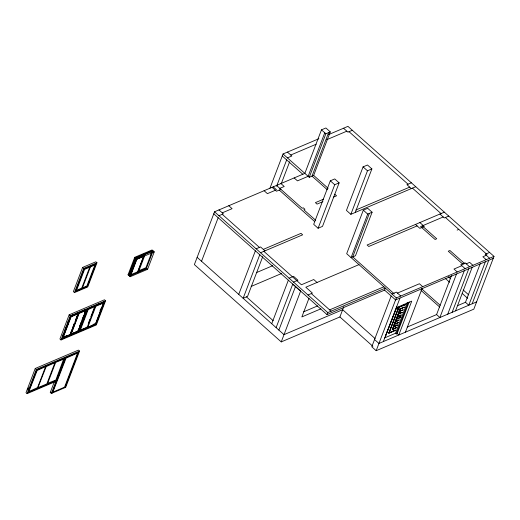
<?xml version="1.0" encoding="UTF-8"?>
<svg xmlns="http://www.w3.org/2000/svg" width="520" height="520" viewBox="0 0 520 520"><rect width="100%" height="100%" fill="white"/><g stroke="black" fill="none" stroke-linecap="round" stroke-linejoin="round"><path stroke-width="0.78" d="M399.861 317.128L399.945 316.927M400.459 316.68C398.625 317.155 400.589 318.123 400.341 316.583C402.259 313.417 398.053 319.221 400.25 316.745M51.357 393.445L65.702 387.341L79.553 351.072L78.448 350.097L35.236 368.478L26 392.659L27.098 393.64L55.971 381.355L51.357 393.445L50.258 392.47L54.587 381.134M27.619 390.039L28.477 387.777M27.098 393.64L36.335 369.46L79.553 351.072M29.003 391.235L37.187 370.448L45.279 366.762M82.621 267.423L73.385 291.603L74.484 292.584L87.724 286.949L96.96 262.769L95.862 261.794L82.621 267.423L83.72 268.405L96.96 262.769M37.154 388.687L45.773 366.119M38.012 387.406L46.202 366.613L54.659 362.772M74.484 292.584L83.72 268.405M69.154 314.808L59.923 338.988L61.022 339.963L96.33 324.948L105.567 300.768L104.468 299.786L69.154 314.808L70.252 315.783L105.567 300.768M61.022 339.963L70.252 315.783M62.562 336.265L63.42 334.009M65.143 329.492L66.008 327.236M67.73 322.725L68.594 320.463M62.062 338.845L70.681 316.277L87.048 309.315L78.436 331.883L62.062 338.845L61.698 338.52L69.7 335.121M78.007 313.358L70.746 316.446L62.745 337.402L63.109 337.727L70.376 334.64L78.377 313.683L77.642 313.027M81.413 288.964L90.031 266.396M63.109 337.727L71.11 316.771L78.377 313.683M38.201 387.569L46.839 383.89L54.841 362.934M47.268 384.384L55.887 361.816M71.805 329.927L70.376 333.671L71.11 334.328L78.007 331.389L86.008 310.433L85.273 309.784M72.95 326.937L74.38 323.193M75.517 320.203L78.377 312.715L79.111 313.372L86.008 310.433M74.477 323.245L70.187 334.477L62.927 337.565L70.928 316.608L78.195 313.521L75.049 321.75M70.928 334.159L78.93 313.209L85.826 310.271L78.007 331.389M71.11 334.328L79.111 313.372M47.392 383.416L55.855 380.055L63.674 358.937M52.091 393.133L65.637 357.669L78.507 352.196L64.968 387.66M52.949 391.853L66.059 358.163L77.279 353.151M78.559 328.978L77.701 331.233L78.436 331.883M79.424 326.716L81.146 322.205M82.011 319.95L83.733 315.432M84.591 313.177L86.028 309.413M81.192 325.312L79.475 329.797L80.21 330.454L87.106 327.516L95.108 306.566L94.38 305.909L87.484 308.841L84.624 316.329M81.764 323.811L83.766 318.572M80.21 330.454L88.212 309.498L95.108 306.566M88.251 323.564L89.966 319.072M90.825 316.829L95.108 305.604L95.843 306.254L103.474 303.011L103.109 302.686L95.478 305.929M53.138 392.015L64.539 387.166L77.467 353.314M87.477 326.878L87.172 327.685L95.537 324.129L104.156 301.561M87.113 326.553L87.841 327.204L95.843 306.254M99.963 310.914L100.822 308.672M87.841 327.204L95.478 323.96L103.474 303.011M95.901 324.454L104.52 301.886L87.789 309.003L79.17 331.572L95.901 324.454L95.537 324.129M131.196 274.775L129.058 275.678L128.05 274.781L134.713 257.329L152.094 249.938L152.666 250.452L135.291 257.842L128.629 275.294L130.078 274.677M129.058 275.678L135.727 258.226L153.101 250.835L154.258 251.862L147.589 269.315L130.215 276.712L129.493 276.068L136.156 258.615L143.975 255.288L143.546 254.904M130.215 276.712L136.877 259.252L154.258 251.862M144.125 255.294L137.748 271.986L137.312 271.603M144.638 255.853L138.983 270.667L145.931 267.709L151.866 252.161M150.93 255.002L151.801 252.727M137.677 271.791L130.728 274.742L136.662 259.194L143.611 256.236L137.312 272.74L136.877 272.356L146.439 268.288L153.101 250.835M269.939 188.26L283.043 153.966L309.25 177.294L313.664 175.416L330.284 131.892L325.884 127.978L321.471 129.857L304.85 173.381L214.546 211.79L194.376 264.589L281.242 341.906L339.892 316.953L343.804 306.696M201.539 261.255L218.16 217.731M276.627 186.167L286.656 159.906M238.745 294.365L255.366 250.842M281.327 183.541L289.633 161.779M259.76 254.755L243.139 298.279L247.559 296.4L262.743 256.627M324.766 132.788L308.146 176.312L297.459 180.863L294.164 177.925M309.25 177.294L325.871 133.77L330.284 131.892M328.627 132.594L312.007 176.118L327.36 189.787M271.733 323.719L288.353 280.195M330.317 180.811L313.697 224.334L318.097 228.254L322.511 226.375L339.131 182.852L334.731 178.939L330.317 180.811L334.711 184.73L339.131 182.852M276.114 327.646L292.747 284.115L300.612 291.135L281.242 341.906M278.863 330.089L295.483 286.565M318.097 228.254L334.711 184.73M309.017 298.175L301.853 316.933L320.873 308.841M355.264 212.44L371.885 168.916L367.484 165.002L363.071 166.881L346.45 210.405L350.851 214.318L415.747 186.713M350.851 214.318L367.471 170.794L371.885 168.916M372.099 212.219L367.699 214.091L351.078 257.615L355.478 255.743L372.099 212.219L367.705 208.299L363.304 210.171L346.684 253.695L396.344 297.901L494 256.36L347.938 126.36L328.543 134.615M327.022 314.613L327.788 312.598L385.353 288.113L384.579 290.127L327.022 314.613L213.779 213.805M369.356 213.382L352.736 256.906L394.335 293.93M391.163 296.003L371.774 346.781L376.175 350.701L473.824 309.159L494 256.36M376.175 350.701L396.344 297.901M383.357 341.569L399.978 298.044M385.365 336.251L396.701 307.067M385.509 336.375L396.279 308.62L398.489 307.489L388.856 333.236L395.356 330.467L395.298 330.115L389.031 332.774L397.878 310.122L400.017 309.023L397.709 315.068M399.951 306.651L396.376 308.36L396.916 306.937M388.856 333.236L398.729 307.385L405.308 304.564L401.44 306.02M400.329 309.082L399.451 311.376L400.329 309.082L404.176 307.203L397.988 309.829L398.873 307.515M393.38 326.411L395.395 321.12M395.974 319.605L397.131 316.583M392.918 327.971C390.059 332.098 401.746 324.454 393.224 328.815M393.906 325.383C390.988 329.602 402.727 321.893 394.199 326.267M394.888 322.822C392.06 326.859 401.837 320.69 396.688 323.024M399.152 319.852C397.832 321.646 391.755 322.738 398.404 320.171M400.114 317.324C400.082 318.012 393.965 321.334 397.04 317.194M399.36 311.61L398.476 313.924L399.217 311.486L403.098 310.024L403.046 309.66M392.223 329.433L400.16 309.153M392.626 329.264L393.51 326.944L397.332 325.124M393.594 326.709L394.511 324.317M394.446 323.98L395.479 321.789M396.435 319.267L395.415 321.445M401.076 314.808L401.135 315.159L397.404 316.745L396.383 318.916L399.366 317.642M398.333 313.8L402.214 312.338L398.385 314.171L397.345 316.394L399.581 315.445M396.214 327.542L396.357 327.672M397.189 324.994L397.241 325.351M398.184 322.394L398.249 322.725M400.699 315.887C401.057 314.925 399.308 316.192 400.049 316.413M404.034 307.073L404.066 307.489M395.298 330.115L395.356 330.467M405.158 304.434L405.204 304.824M384.507 337.961L395.512 333.275L407.245 302.562M395.512 333.275L396.234 333.918L408.252 302.452M396.234 333.918L397.156 333.528L409.221 301.932M405.425 332.176L422.045 288.652M407.257 327.061L436.579 314.587L451.484 275.567M456.501 274.001L439.881 317.525L436.579 314.587M447.72 314.184L464.341 270.66M452.134 312.306L468.754 268.781M455.54 310.863L472.16 267.339M457.392 305.734L465.478 302.289L480.382 263.269M485.401 261.703L468.78 305.227L465.478 302.289M472.179 303.784L488.8 260.26M399.672 317.207L399.932 316.875M399.718 317.245L400.225 316.869M283.043 153.966L318.844 138.736M290.752 155.025L316.173 144.216M326.638 139.763L346.827 131.177M287.437 157.885L291.85 156.006L287.456 152.094M352.339 130.273L347.925 132.151L343.525 128.238M89.726 267.202L84.572 269.392L76.57 290.349L81.718 288.158M222.261 212.849L232.083 208.669L228.787 205.738M275.392 190.249L267.397 193.648L264.095 190.717M279.806 188.37L284.219 186.492L280.923 183.553M218.946 215.709L223.359 213.831L218.959 209.917M280.904 189.352L276.49 191.224L272.096 187.311M144.547 254.572L151.638 251.55M128.05 274.781L130.949 273.553M129.656 274.196L131.092 273.579M129.493 276.068L146.868 268.671M323.505 199.192L315.406 202.638L317.057 204.107L322.946 201.597M333.262 197.21L336.57 195.806L334.763 194.194M197.132 257.342L284.011 334.653M72.501 315.022L73.951 314.405M76.135 313.476L77.591 312.858M97.877 304.226L99.97 303.336M79.066 312.423L84.585 310.076M256.146 248.82L260.559 246.942L264.959 250.855M411.346 182.8L406.933 184.672L411.333 188.591M263.296 249.392L300.995 233.357L302.647 234.826L260.546 252.733M355.856 210.022L409.682 187.122M64.922 336.473L67.1 335.55M93.028 324.519L95.108 323.635L95.478 323.96M77.005 331.526L69.329 334.789L70.064 335.446M79.131 330.623L86.801 327.36L87.535 328.01M71.617 333.866L77.129 331.519M256.412 272.623L272.766 265.668M63.856 359.099L55.393 362.459M251.154 286.436L281.567 273.494M289.12 278.181L293.534 276.308L297.934 280.221L293.521 282.1M444.334 212.154L367.12 245.005L368.771 246.474L417.112 225.908M29.185 391.404L37.278 387.719M423.176 225.498L443.222 216.97M448.734 216.073L444.321 217.945L439.92 214.032M50.258 392.47L50.993 392.158M358.963 264.628L305.812 287.235L312.409 293.105L307.996 294.983M457.145 230.087L458.803 229.385M303.673 311.818L317.57 305.909M329.635 309.887L383.884 286.806M283.998 334.659L342.661 309.699L375.05 338.526M391.95 293.982L396.363 292.11L400.757 296.023M489.6 252.441L485.186 254.319L489.587 258.239M397.462 293.085L419.413 283.751L422.708 286.683M461.825 265.707L453.986 269.042L457.281 271.98M466.245 263.829L469.644 262.379L472.94 265.317M486.285 255.3L482.885 256.75L486.187 259.682M395.564 299.923L493.233 258.375M396.286 307.717L411.729 301.145L398.801 334.997L397.156 333.528M396.376 308.36L405.308 304.564M397.988 309.829L404.176 307.203M399.308 311.246L401.55 310.297M399.451 311.376L403.188 309.79M402.214 312.338L398.385 314.171M401.219 314.938L397.404 316.745M396.292 319.144L400.257 317.454M395.33 321.659L399.295 319.982M394.589 324.11L398.326 322.517M392.366 329.557L396.272 327.899M388.707 333.106L395.441 330.239M476.593 301.906L378.944 343.447L374.543 339.528M214.546 211.79L327.788 312.598M349.031 131.684L408.038 184.203M412.438 188.117L441.025 213.564M445.425 217.477L487.026 254.508M321.471 129.857L325.871 133.77M363.071 166.881L367.471 170.794M419.874 222.56L424.275 226.473L419.861 228.352L415.46 224.439M469.541 266.76L465.14 262.847L460.726 264.726L465.127 268.639M464.958 263.894L449.93 250.517L448.272 251.219L463.3 264.596M448.227 276.653L450.625 278.792M463.209 289.991L468.715 294.892M445.451 278.538L449.657 282.282M462.274 293.514L467.688 298.324M363.304 210.171L367.699 214.091M313.664 175.416L328.127 188.292M282.256 155.987L302.868 174.317M421.538 288.704L440.174 305.286M421.09 290.478L439.719 307.06M276.51 185.432L302.166 208.267L303.271 207.799L304.922 209.268L303.817 209.736L315.725 220.337M279.253 190.053L314.652 221.559M273.202 186.843L276.497 189.781M384.579 290.127L395.577 299.917M317.031 282.464L313.736 279.526L301.411 284.765L263.842 251.329M339.892 316.953L372.879 346.313M222.242 214.305L259.441 247.416M311.305 293.572L331.097 311.188M246.441 296.875L273.24 320.73M143.982 254.15L144.41 254.534M134.713 257.329L136.877 259.252M146.439 268.288L147.589 269.315M95.791 305.117L96.155 305.442M87.484 308.841L88.212 309.498M70.317 315.952L70.681 316.277M70.746 316.446L71.11 316.771M70.005 334.315L70.376 334.64M35.236 368.478L36.335 369.46M400.998 316.732L400.998 316.732M36.764 369.954L28.145 392.522L56.284 380.549L64.896 357.981L36.764 369.954M84.149 268.899L75.53 291.467L87.295 286.462L95.914 263.894L84.149 268.899M90.46 266.89L82.459 287.846L86.873 285.968L94.874 265.012L90.46 266.89M422.253 225.888L420.602 226.59L435.078 239.48L436.735 238.771L422.253 225.888"/></g></svg>
